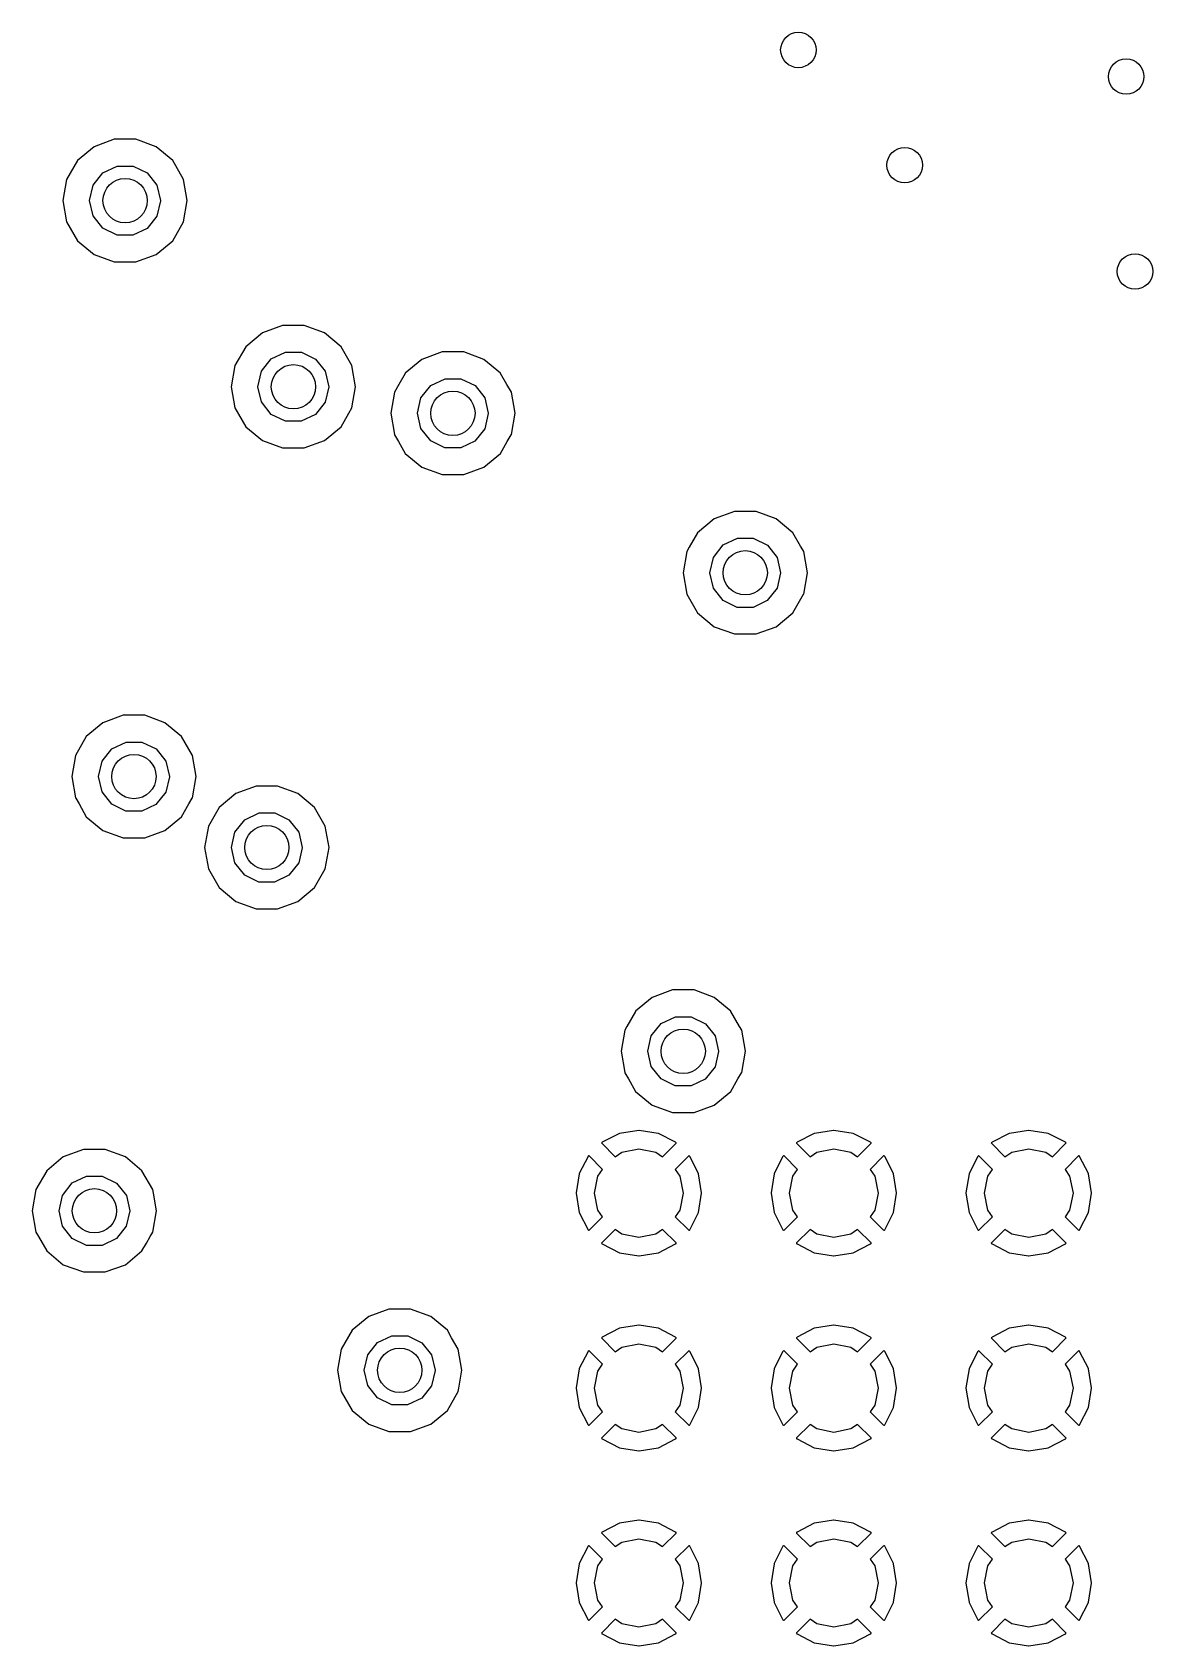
# Model space of a CAD drawing. Extents: x 115.8 to 161.6, y -138.2 to -92.4.
# Drawn here: x 147.88 to 154.2, y -115.25 to -106.15 of the extents above; entities that cross this region are included whole.
import ezdxf

# ---------------------------------------------------------------- set-up
doc = ezdxf.new("R2010")
doc.units = 0
doc.layers.add('BLACK', color=7, linetype='CONTINUOUS')

msp = doc.modelspace()

# ---------------------------------------------------------------- linework, layer by layer
at = {"layer": 'BLACK', "linetype": 'CONTINUOUS'}
for p, q in [((148.339, -106.754), (148.225, -106.796)), ((148.461, -106.754), (148.339, -106.754)), ((148.575, -106.796), (148.461, -106.754)), ((148.131, -106.874), (148.07, -106.98)), ((148.225, -106.796), (148.131, -106.874)), ((148.669, -106.874), (148.575, -106.796)), ((148.73, -106.98), (148.669, -106.874)), ((148.22, -107.013), (148.275, -106.943)), ((148.275, -106.943), (148.356, -106.905)), ((148.356, -106.905), (148.445, -106.905)), ((148.445, -106.905), (148.525, -106.944)), ((148.525, -106.944), (148.58, -107.013)), ((148.07, -106.98), (148.049, -107.1)), ((148.2, -107.1), (148.22, -107.013)), ((148.58, -107.013), (148.6, -107.1)), ((148.751, -107.1), (148.73, -106.98)), ((148.049, -107.1), (148.07, -107.22)), ((148.22, -107.186), (148.2, -107.1)), ((148.6, -107.101), (148.58, -107.187)), ((148.6, -107.1), (148.6, -107.101)), ((148.73, -107.22), (148.751, -107.1)), ((148.07, -107.22), (148.131, -107.326)), ((148.275, -107.256), (148.22, -107.186)), ((148.58, -107.187), (148.524, -107.257)), ((148.669, -107.326), (148.73, -107.22)), ((148.131, -107.326), (148.225, -107.404)), ((148.355, -107.295), (148.275, -107.256)), ((148.444, -107.295), (148.355, -107.295)), ((148.524, -107.257), (148.444, -107.295)), ((148.575, -107.404), (148.669, -107.326)), ((148.225, -107.404), (148.339, -107.445)), ((148.461, -107.445), (148.575, -107.404)), ((148.339, -107.445), (148.461, -107.445)), ((149.175, -107.846), (149.081, -107.924)), ((149.289, -107.804), (149.175, -107.846)), ((149.411, -107.804), (149.289, -107.804)), ((149.525, -107.846), (149.411, -107.804)), ((149.619, -107.924), (149.525, -107.846)), ((149.081, -107.924), (149.02, -108.03)), ((149.225, -107.993), (149.306, -107.955)), ((149.306, -107.955), (149.395, -107.955)), ((149.395, -107.955), (149.475, -107.994)), ((149.68, -108.03), (149.619, -107.924)), ((150.189, -107.954), (150.075, -107.996)), ((150.311, -107.954), (150.189, -107.954)), ((150.425, -107.996), (150.311, -107.954)), ((149.02, -108.03), (148.999, -108.15)), ((149.15, -108.15), (149.17, -108.063)), ((149.17, -108.063), (149.225, -107.993)), ((149.475, -107.994), (149.53, -108.063)), ((149.53, -108.063), (149.55, -108.15)), ((149.701, -108.15), (149.68, -108.03)), ((150.075, -107.996), (149.981, -108.074)), ((150.519, -108.074), (150.425, -107.996)), ((148.999, -108.15), (149.02, -108.27)), ((149.17, -108.236), (149.15, -108.15)), ((149.55, -108.151), (149.53, -108.237)), ((149.55, -108.15), (149.55, -108.151)), ((149.68, -108.27), (149.701, -108.15)), ((149.945, -108.138), (149.92, -108.18)), ((149.981, -108.075), (149.945, -108.138)), ((149.981, -108.074), (149.981, -108.075)), ((150.07, -108.213), (150.125, -108.143)), ((150.125, -108.143), (150.206, -108.105)), ((150.206, -108.105), (150.295, -108.105)), ((150.295, -108.105), (150.375, -108.144)), ((150.375, -108.144), (150.43, -108.213)), ((150.519, -108.075), (150.519, -108.074)), ((150.555, -108.138), (150.519, -108.075)), ((150.58, -108.18), (150.555, -108.138)), ((149.225, -108.306), (149.17, -108.236)), ((149.53, -108.237), (149.474, -108.307)), ((149.92, -108.18), (149.899, -108.3)), ((150.05, -108.3), (150.07, -108.213)), ((150.43, -108.213), (150.45, -108.3)), ((150.601, -108.3), (150.58, -108.18)), ((149.02, -108.27), (149.081, -108.376)), ((149.305, -108.345), (149.225, -108.306)), ((149.474, -108.307), (149.394, -108.345)), ((149.619, -108.376), (149.662, -108.3)), ((149.662, -108.3), (149.68, -108.27)), ((149.899, -108.3), (149.92, -108.42)), ((150.07, -108.386), (150.05, -108.3)), ((150.45, -108.301), (150.43, -108.387)), ((150.45, -108.3), (150.45, -108.301)), ((150.58, -108.42), (150.601, -108.3)), ((149.081, -108.376), (149.175, -108.454)), ((149.394, -108.345), (149.305, -108.345)), ((149.525, -108.454), (149.619, -108.376)), ((149.92, -108.42), (149.921, -108.421)), ((149.921, -108.421), (149.921, -108.421)), ((149.921, -108.421), (149.943, -108.46)), ((150.125, -108.456), (150.07, -108.386)), ((150.43, -108.387), (150.374, -108.457)), ((150.557, -108.46), (150.579, -108.421)), ((150.579, -108.421), (150.58, -108.42)), ((150.579, -108.421), (150.579, -108.421)), ((149.175, -108.454), (149.289, -108.495)), ((149.289, -108.495), (149.411, -108.495)), ((149.411, -108.495), (149.525, -108.454)), ((149.943, -108.46), (149.981, -108.526)), ((150.205, -108.495), (150.125, -108.456)), ((150.294, -108.495), (150.205, -108.495)), ((150.374, -108.457), (150.294, -108.495)), ((150.519, -108.526), (150.557, -108.46)), ((149.981, -108.526), (150.075, -108.604)), ((150.075, -108.604), (150.189, -108.645)), ((150.311, -108.645), (150.425, -108.604)), ((150.425, -108.604), (150.519, -108.526)), ((150.189, -108.645), (150.311, -108.645)), ((151.839, -108.855), (151.725, -108.896)), ((151.961, -108.855), (151.839, -108.855)), ((152.075, -108.896), (151.961, -108.855)), ((151.725, -108.896), (151.631, -108.974)), ((151.631, -108.974), (151.631, -108.975)), ((152.169, -108.974), (152.075, -108.896)), ((152.169, -108.975), (152.169, -108.974)), ((151.584, -109.056), (151.57, -109.08)), ((151.631, -108.975), (151.584, -109.056)), ((151.72, -109.113), (151.775, -109.043)), ((151.775, -109.043), (151.856, -109.005)), ((151.856, -109.005), (151.945, -109.005)), ((151.945, -109.005), (152.025, -109.044)), ((152.025, -109.044), (152.08, -109.113)), ((152.212, -109.05), (152.169, -108.975)), ((152.216, -109.056), (152.212, -109.05)), ((152.23, -109.08), (152.216, -109.056)), ((151.57, -109.08), (151.549, -109.2)), ((151.7, -109.2), (151.72, -109.113)), ((152.08, -109.113), (152.1, -109.2)), ((152.251, -109.2), (152.23, -109.08)), ((151.549, -109.2), (151.57, -109.32)), ((151.72, -109.286), (151.7, -109.2)), ((152.1, -109.201), (152.08, -109.287)), ((152.1, -109.2), (152.1, -109.201)), ((152.23, -109.32), (152.251, -109.2)), ((151.57, -109.32), (151.571, -109.321)), ((151.571, -109.321), (151.571, -109.321)), ((151.571, -109.321), (151.586, -109.347)), ((151.775, -109.356), (151.72, -109.286)), ((152.08, -109.287), (152.024, -109.357)), ((152.214, -109.347), (152.229, -109.321)), ((152.229, -109.321), (152.23, -109.32)), ((152.229, -109.321), (152.229, -109.321)), ((151.586, -109.347), (151.631, -109.426)), ((151.631, -109.426), (151.725, -109.504)), ((151.855, -109.395), (151.775, -109.356)), ((151.944, -109.395), (151.855, -109.395)), ((152.024, -109.357), (151.944, -109.395)), ((152.075, -109.504), (152.169, -109.426)), ((152.169, -109.426), (152.214, -109.347)), ((151.725, -109.504), (151.839, -109.545)), ((151.961, -109.545), (152.075, -109.504)), ((151.839, -109.545), (151.961, -109.545)), ((148.275, -110.046), (148.181, -110.124)), ((148.389, -110.004), (148.275, -110.046)), ((148.511, -110.004), (148.389, -110.004)), ((148.625, -110.046), (148.511, -110.004)), ((148.719, -110.124), (148.625, -110.046)), ((148.181, -110.124), (148.12, -110.23)), ((148.325, -110.193), (148.406, -110.155)), ((148.406, -110.155), (148.495, -110.155)), ((148.495, -110.155), (148.575, -110.194)), ((148.78, -110.23), (148.719, -110.124)), ((148.12, -110.23), (148.099, -110.35)), ((148.27, -110.263), (148.325, -110.193)), ((148.575, -110.194), (148.63, -110.263)), ((148.801, -110.35), (148.78, -110.23)), ((148.25, -110.35), (148.27, -110.263)), ((148.63, -110.263), (148.65, -110.35)), ((148.099, -110.35), (148.12, -110.47)), ((148.27, -110.436), (148.25, -110.35)), ((148.65, -110.351), (148.63, -110.437)), ((148.65, -110.35), (148.65, -110.351)), ((148.78, -110.47), (148.801, -110.35)), ((149.139, -110.404), (149.025, -110.446)), ((149.261, -110.404), (149.139, -110.404)), ((149.375, -110.446), (149.261, -110.404)), ((148.12, -110.47), (148.121, -110.471)), ((148.121, -110.471), (148.121, -110.471)), ((148.121, -110.471), (148.14, -110.504)), ((148.14, -110.504), (148.181, -110.576)), ((148.325, -110.506), (148.27, -110.436)), ((148.405, -110.545), (148.325, -110.506)), ((148.574, -110.507), (148.494, -110.545)), ((148.63, -110.437), (148.574, -110.507)), ((148.719, -110.576), (148.76, -110.504)), ((148.76, -110.504), (148.779, -110.471)), ((148.779, -110.471), (148.78, -110.47)), ((148.779, -110.471), (148.779, -110.471)), ((149.025, -110.446), (148.931, -110.524)), ((149.469, -110.524), (149.375, -110.446)), ((148.181, -110.576), (148.275, -110.654)), ((148.494, -110.545), (148.405, -110.545)), ((148.625, -110.654), (148.719, -110.576)), ((148.931, -110.524), (148.87, -110.63)), ((149.02, -110.663), (149.075, -110.593)), ((149.075, -110.593), (149.156, -110.555)), ((149.156, -110.555), (149.245, -110.555)), ((149.245, -110.555), (149.325, -110.594)), ((149.325, -110.594), (149.38, -110.663)), ((149.53, -110.63), (149.469, -110.524)), ((148.275, -110.654), (148.389, -110.695)), ((148.389, -110.695), (148.511, -110.695)), ((148.511, -110.695), (148.625, -110.654)), ((148.87, -110.63), (148.849, -110.75)), ((149, -110.75), (149.02, -110.663)), ((149.38, -110.663), (149.4, -110.75)), ((149.551, -110.75), (149.53, -110.63)), ((148.849, -110.75), (148.87, -110.87)), ((149.02, -110.836), (149, -110.75)), ((149.4, -110.751), (149.38, -110.837)), ((149.4, -110.75), (149.4, -110.751)), ((149.53, -110.87), (149.551, -110.75)), ((148.87, -110.87), (148.931, -110.976)), ((149.075, -110.906), (149.02, -110.836)), ((149.38, -110.837), (149.324, -110.907)), ((149.469, -110.976), (149.53, -110.87)), ((148.931, -110.976), (149.025, -111.054)), ((149.155, -110.945), (149.075, -110.906)), ((149.244, -110.945), (149.155, -110.945)), ((149.324, -110.907), (149.244, -110.945)), ((149.375, -111.054), (149.469, -110.976)), ((149.025, -111.054), (149.139, -111.096)), ((149.261, -111.096), (149.375, -111.054)), ((149.139, -111.096), (149.261, -111.096)), ((151.375, -111.596), (151.281, -111.674)), ((151.489, -111.554), (151.375, -111.596)), ((151.611, -111.554), (151.489, -111.554)), ((151.725, -111.596), (151.611, -111.554)), ((151.819, -111.674), (151.725, -111.596)), ((151.281, -111.675), (151.232, -111.76)), ((151.281, -111.674), (151.281, -111.675)), ((151.425, -111.743), (151.506, -111.705)), ((151.506, -111.705), (151.595, -111.705)), ((151.595, -111.705), (151.675, -111.744)), ((151.819, -111.675), (151.819, -111.674)), ((151.868, -111.76), (151.819, -111.675)), ((151.22, -111.78), (151.199, -111.9)), ((151.232, -111.76), (151.22, -111.78)), ((151.37, -111.813), (151.425, -111.743)), ((151.675, -111.744), (151.73, -111.813)), ((151.88, -111.78), (151.868, -111.76)), ((151.901, -111.9), (151.88, -111.78)), ((151.35, -111.9), (151.37, -111.813)), ((151.73, -111.813), (151.75, -111.9)), ((151.199, -111.9), (151.22, -112.02)), ((151.37, -111.986), (151.35, -111.9)), ((151.75, -111.901), (151.73, -111.987)), ((151.75, -111.9), (151.75, -111.901)), ((151.88, -112.02), (151.901, -111.9)), ((151.22, -112.02), (151.221, -112.021)), ((151.221, -112.021), (151.221, -112.021)), ((151.221, -112.021), (151.241, -112.055)), ((151.241, -112.055), (151.281, -112.126)), ((151.425, -112.056), (151.37, -111.986)), ((151.505, -112.095), (151.425, -112.056)), ((151.674, -112.057), (151.594, -112.095)), ((151.73, -111.987), (151.674, -112.057)), ((151.819, -112.126), (151.859, -112.055)), ((151.859, -112.055), (151.879, -112.021)), ((151.879, -112.021), (151.88, -112.02)), ((151.879, -112.021), (151.879, -112.021)), ((151.281, -112.126), (151.375, -112.204)), ((151.594, -112.095), (151.505, -112.095)), ((151.725, -112.204), (151.819, -112.126)), ((151.375, -112.204), (151.489, -112.245)), ((151.489, -112.245), (151.611, -112.245)), ((151.611, -112.245), (151.725, -112.204)), ((151.09, -112.416), (151.089, -112.417)), ((151.089, -112.417), (151.09, -112.419)), ((151.091, -112.414), (151.09, -112.416)), ((151.09, -112.419), (151.166, -112.495)), ((151.093, -112.413), (151.091, -112.414)), ((151.19, -112.363), (151.093, -112.413)), ((151.191, -112.363), (151.19, -112.363)), ((151.299, -112.346), (151.191, -112.363)), ((151.301, -112.346), (151.299, -112.346)), ((151.409, -112.363), (151.301, -112.346)), ((151.41, -112.363), (151.409, -112.363)), ((151.507, -112.413), (151.41, -112.363)), ((151.434, -112.495), (151.51, -112.419)), ((151.509, -112.414), (151.507, -112.413)), ((151.51, -112.416), (151.509, -112.414)), ((151.511, -112.417), (151.51, -112.416)), ((151.51, -112.419), (151.511, -112.417)), ((152.19, -112.416), (152.189, -112.417)), ((152.189, -112.417), (152.19, -112.419)), ((152.191, -112.414), (152.19, -112.416)), ((152.19, -112.419), (152.266, -112.495)), ((152.193, -112.413), (152.191, -112.414)), ((152.29, -112.363), (152.193, -112.413)), ((152.291, -112.363), (152.29, -112.363)), ((152.399, -112.346), (152.291, -112.363)), ((152.401, -112.346), (152.399, -112.346)), ((152.509, -112.363), (152.401, -112.346)), ((152.51, -112.363), (152.509, -112.363)), ((152.607, -112.413), (152.51, -112.363)), ((152.534, -112.495), (152.61, -112.419)), ((152.609, -112.414), (152.607, -112.413)), ((152.61, -112.416), (152.609, -112.414)), ((152.611, -112.417), (152.61, -112.416)), ((152.61, -112.419), (152.611, -112.417)), ((153.29, -112.416), (153.289, -112.417)), ((153.289, -112.417), (153.29, -112.419)), ((153.291, -112.414), (153.29, -112.416)), ((153.29, -112.419), (153.366, -112.495)), ((153.293, -112.413), (153.291, -112.414)), ((153.39, -112.363), (153.293, -112.413)), ((153.391, -112.363), (153.39, -112.363)), ((153.499, -112.346), (153.391, -112.363)), ((153.501, -112.346), (153.499, -112.346)), ((153.609, -112.363), (153.501, -112.346)), ((153.61, -112.363), (153.609, -112.363)), ((153.707, -112.413), (153.61, -112.363)), ((153.634, -112.495), (153.71, -112.419)), ((153.709, -112.414), (153.707, -112.413)), ((153.71, -112.416), (153.709, -112.414)), ((153.711, -112.417), (153.71, -112.416)), ((153.71, -112.419), (153.711, -112.417)), ((148.051, -112.496), (147.958, -112.574)), ((148.166, -112.454), (148.051, -112.496)), ((148.287, -112.454), (148.166, -112.454)), ((148.402, -112.496), (148.287, -112.454)), ((148.495, -112.574), (148.402, -112.496)), ((151.013, -112.493), (150.963, -112.59)), ((151.014, -112.491), (151.013, -112.493)), ((151.016, -112.49), (151.014, -112.491)), ((151.017, -112.489), (151.016, -112.49)), ((151.019, -112.49), (151.017, -112.489)), ((151.095, -112.566), (151.019, -112.49)), ((151.166, -112.495), (151.204, -112.469)), ((151.204, -112.469), (151.3, -112.45)), ((151.3, -112.45), (151.396, -112.469)), ((151.396, -112.469), (151.434, -112.495)), ((151.581, -112.49), (151.505, -112.566)), ((151.583, -112.489), (151.581, -112.49)), ((151.584, -112.49), (151.583, -112.489)), ((151.586, -112.491), (151.584, -112.49)), ((151.587, -112.493), (151.586, -112.491)), ((151.637, -112.59), (151.587, -112.493)), ((152.113, -112.493), (152.063, -112.59)), ((152.114, -112.491), (152.113, -112.493)), ((152.116, -112.49), (152.114, -112.491)), ((152.117, -112.489), (152.116, -112.49)), ((152.119, -112.49), (152.117, -112.489)), ((152.195, -112.566), (152.119, -112.49)), ((152.266, -112.495), (152.304, -112.469)), ((152.304, -112.469), (152.4, -112.45)), ((152.4, -112.45), (152.496, -112.469)), ((152.496, -112.469), (152.534, -112.495)), ((152.681, -112.49), (152.605, -112.566)), ((152.683, -112.489), (152.681, -112.49)), ((152.684, -112.49), (152.683, -112.489)), ((152.686, -112.491), (152.684, -112.49)), ((152.687, -112.493), (152.686, -112.491)), ((152.737, -112.59), (152.687, -112.493)), ((153.213, -112.493), (153.163, -112.59)), ((153.214, -112.491), (153.213, -112.493)), ((153.216, -112.49), (153.214, -112.491)), ((153.217, -112.489), (153.216, -112.49)), ((153.219, -112.49), (153.217, -112.489)), ((153.295, -112.566), (153.219, -112.49)), ((153.366, -112.495), (153.404, -112.469)), ((153.404, -112.469), (153.5, -112.45)), ((153.5, -112.45), (153.596, -112.469)), ((153.596, -112.469), (153.634, -112.495)), ((153.781, -112.49), (153.705, -112.566)), ((153.783, -112.489), (153.781, -112.49)), ((153.784, -112.49), (153.783, -112.489)), ((153.786, -112.491), (153.784, -112.49)), ((153.787, -112.493), (153.786, -112.491)), ((153.837, -112.59), (153.787, -112.493)), ((147.958, -112.574), (147.897, -112.68)), ((148.102, -112.643), (148.182, -112.605)), ((148.182, -112.605), (148.271, -112.605)), ((148.271, -112.605), (148.351, -112.644)), ((148.556, -112.68), (148.495, -112.574)), ((150.963, -112.591), (150.946, -112.699)), ((150.963, -112.59), (150.963, -112.591)), ((151.05, -112.7), (151.069, -112.604)), ((151.069, -112.604), (151.095, -112.566)), ((151.505, -112.566), (151.531, -112.604)), ((151.531, -112.604), (151.55, -112.7)), ((151.637, -112.591), (151.637, -112.59)), ((151.654, -112.699), (151.637, -112.591)), ((152.063, -112.591), (152.046, -112.699)), ((152.063, -112.59), (152.063, -112.591)), ((152.15, -112.7), (152.169, -112.604)), ((152.169, -112.604), (152.195, -112.566)), ((152.605, -112.566), (152.631, -112.604)), ((152.631, -112.604), (152.65, -112.7)), ((152.737, -112.591), (152.737, -112.59)), ((152.754, -112.699), (152.737, -112.591)), ((153.163, -112.591), (153.146, -112.699)), ((153.163, -112.59), (153.163, -112.591)), ((153.25, -112.7), (153.269, -112.604)), ((153.269, -112.604), (153.295, -112.566)), ((153.705, -112.566), (153.731, -112.604)), ((153.731, -112.604), (153.75, -112.7)), ((153.837, -112.591), (153.837, -112.59)), ((153.854, -112.699), (153.837, -112.591)), ((147.897, -112.68), (147.876, -112.8)), ((148.047, -112.713), (148.102, -112.643)), ((148.351, -112.644), (148.407, -112.713)), ((148.56, -112.701), (148.556, -112.68)), ((148.577, -112.8), (148.56, -112.701)), ((150.946, -112.699), (150.946, -112.701)), ((150.946, -112.701), (150.963, -112.809)), ((151.069, -112.796), (151.05, -112.7)), ((151.55, -112.7), (151.531, -112.796)), ((151.637, -112.809), (151.654, -112.701)), ((151.654, -112.701), (151.654, -112.699)), ((152.046, -112.699), (152.046, -112.701)), ((152.046, -112.701), (152.063, -112.809)), ((152.169, -112.796), (152.15, -112.7)), ((152.65, -112.7), (152.631, -112.796)), ((152.737, -112.809), (152.754, -112.701)), ((152.754, -112.701), (152.754, -112.699)), ((153.146, -112.699), (153.146, -112.701)), ((153.146, -112.701), (153.163, -112.809)), ((153.269, -112.796), (153.25, -112.7)), ((153.75, -112.7), (153.731, -112.796)), ((153.837, -112.809), (153.854, -112.701)), ((153.854, -112.701), (153.854, -112.699)), ((148.027, -112.8), (148.047, -112.713)), ((148.407, -112.713), (148.427, -112.8)), ((151.095, -112.834), (151.069, -112.796)), ((151.531, -112.796), (151.505, -112.834)), ((152.195, -112.834), (152.169, -112.796)), ((152.631, -112.796), (152.605, -112.834)), ((153.295, -112.834), (153.269, -112.796)), ((153.731, -112.796), (153.705, -112.834)), ((147.876, -112.8), (147.897, -112.92)), ((148.046, -112.886), (148.027, -112.8)), ((148.102, -112.956), (148.046, -112.886)), ((148.406, -112.887), (148.351, -112.957)), ((148.427, -112.801), (148.406, -112.887)), ((148.427, -112.8), (148.427, -112.801)), ((148.556, -112.92), (148.577, -112.8)), ((150.963, -112.809), (150.963, -112.81)), ((150.963, -112.81), (151.013, -112.907)), ((151.019, -112.91), (151.095, -112.834)), ((151.505, -112.834), (151.581, -112.91)), ((151.587, -112.907), (151.637, -112.81)), ((151.637, -112.81), (151.637, -112.809)), ((152.063, -112.809), (152.063, -112.81)), ((152.063, -112.81), (152.113, -112.907)), ((152.119, -112.91), (152.195, -112.834)), ((152.605, -112.834), (152.681, -112.91)), ((152.687, -112.907), (152.737, -112.81)), ((152.737, -112.81), (152.737, -112.809)), ((153.163, -112.809), (153.163, -112.81)), ((153.163, -112.81), (153.213, -112.907)), ((153.219, -112.91), (153.295, -112.834)), ((153.705, -112.834), (153.781, -112.91)), ((153.787, -112.907), (153.837, -112.81)), ((153.837, -112.81), (153.837, -112.809)), ((147.897, -112.92), (147.897, -112.921)), ((147.897, -112.921), (147.897, -112.921)), ((147.897, -112.921), (147.911, -112.944)), ((147.911, -112.944), (147.958, -113.026)), ((148.182, -112.995), (148.102, -112.956)), ((148.351, -112.957), (148.271, -112.995)), ((148.52, -112.983), (148.542, -112.944)), ((148.542, -112.944), (148.556, -112.921)), ((148.556, -112.921), (148.556, -112.92)), ((148.556, -112.921), (148.556, -112.921)), ((151.013, -112.907), (151.014, -112.909)), ((151.014, -112.909), (151.016, -112.91)), ((151.016, -112.91), (151.017, -112.911)), ((151.017, -112.911), (151.019, -112.91)), ((151.166, -112.905), (151.09, -112.981)), ((151.204, -112.931), (151.166, -112.905)), ((151.3, -112.95), (151.204, -112.931)), ((151.396, -112.931), (151.3, -112.95)), ((151.434, -112.905), (151.396, -112.931)), ((151.51, -112.981), (151.434, -112.905)), ((151.581, -112.91), (151.583, -112.911)), ((151.583, -112.911), (151.584, -112.91)), ((151.584, -112.91), (151.586, -112.909)), ((151.586, -112.909), (151.587, -112.907)), ((152.113, -112.907), (152.114, -112.909)), ((152.114, -112.909), (152.116, -112.91)), ((152.116, -112.91), (152.117, -112.911)), ((152.117, -112.911), (152.119, -112.91)), ((152.266, -112.905), (152.19, -112.981)), ((152.304, -112.931), (152.266, -112.905)), ((152.4, -112.95), (152.304, -112.931)), ((152.496, -112.931), (152.4, -112.95)), ((152.534, -112.905), (152.496, -112.931)), ((152.61, -112.981), (152.534, -112.905)), ((152.681, -112.91), (152.683, -112.911)), ((152.683, -112.911), (152.684, -112.91)), ((152.684, -112.91), (152.686, -112.909)), ((152.686, -112.909), (152.687, -112.907)), ((153.213, -112.907), (153.214, -112.909)), ((153.214, -112.909), (153.216, -112.91)), ((153.216, -112.91), (153.217, -112.911)), ((153.217, -112.911), (153.219, -112.91)), ((153.366, -112.905), (153.29, -112.981)), ((153.404, -112.931), (153.366, -112.905)), ((153.5, -112.95), (153.404, -112.931)), ((153.596, -112.931), (153.5, -112.95)), ((153.634, -112.905), (153.596, -112.931)), ((153.71, -112.981), (153.634, -112.905)), ((153.781, -112.91), (153.783, -112.911)), ((153.783, -112.911), (153.784, -112.91)), ((153.784, -112.91), (153.786, -112.909)), ((153.786, -112.909), (153.787, -112.907)), ((147.958, -113.026), (148.051, -113.104)), ((148.271, -112.995), (148.182, -112.995)), ((148.402, -113.104), (148.495, -113.026)), ((148.495, -113.026), (148.52, -112.983)), ((151.09, -112.981), (151.089, -112.983)), ((151.089, -112.983), (151.09, -112.984)), ((151.09, -112.984), (151.091, -112.986)), ((151.091, -112.986), (151.093, -112.987)), ((151.093, -112.987), (151.19, -113.037)), ((151.19, -113.037), (151.191, -113.037)), ((151.191, -113.037), (151.299, -113.054)), ((151.299, -113.054), (151.301, -113.054)), ((151.301, -113.054), (151.409, -113.037)), ((151.409, -113.037), (151.41, -113.037)), ((151.41, -113.037), (151.507, -112.987)), ((151.507, -112.987), (151.509, -112.986)), ((151.509, -112.986), (151.51, -112.984)), ((151.511, -112.983), (151.51, -112.981)), ((151.51, -112.984), (151.511, -112.983)), ((152.19, -112.981), (152.189, -112.983)), ((152.189, -112.983), (152.19, -112.984)), ((152.19, -112.984), (152.191, -112.986)), ((152.191, -112.986), (152.193, -112.987)), ((152.193, -112.987), (152.29, -113.037)), ((152.29, -113.037), (152.291, -113.037)), ((152.291, -113.037), (152.399, -113.054)), ((152.399, -113.054), (152.401, -113.054)), ((152.401, -113.054), (152.509, -113.037)), ((152.509, -113.037), (152.51, -113.037)), ((152.51, -113.037), (152.607, -112.987)), ((152.607, -112.987), (152.609, -112.986)), ((152.609, -112.986), (152.61, -112.984)), ((152.611, -112.983), (152.61, -112.981)), ((152.61, -112.984), (152.611, -112.983)), ((153.29, -112.981), (153.289, -112.983)), ((153.289, -112.983), (153.29, -112.984)), ((153.29, -112.984), (153.291, -112.986)), ((153.291, -112.986), (153.293, -112.987)), ((153.293, -112.987), (153.39, -113.037)), ((153.39, -113.037), (153.391, -113.037)), ((153.391, -113.037), (153.499, -113.054)), ((153.499, -113.054), (153.501, -113.054)), ((153.501, -113.054), (153.609, -113.037)), ((153.609, -113.037), (153.61, -113.037)), ((153.61, -113.037), (153.707, -112.987)), ((153.707, -112.987), (153.709, -112.986)), ((153.709, -112.986), (153.71, -112.984)), ((153.711, -112.983), (153.71, -112.981)), ((153.71, -112.984), (153.711, -112.983)), ((148.051, -113.104), (148.166, -113.145)), ((148.166, -113.145), (148.287, -113.145)), ((148.287, -113.145), (148.402, -113.104)), ((149.775, -113.396), (149.681, -113.474)), ((149.889, -113.355), (149.775, -113.396)), ((150.011, -113.355), (149.889, -113.355)), ((150.125, -113.396), (150.011, -113.355)), ((150.219, -113.474), (150.125, -113.396)), ((149.681, -113.474), (149.62, -113.58)), ((149.825, -113.543), (149.906, -113.505)), ((149.906, -113.505), (149.995, -113.505)), ((149.995, -113.505), (150.075, -113.544)), ((150.243, -113.517), (150.219, -113.474)), ((150.28, -113.58), (150.243, -113.517)), ((151.09, -113.516), (151.089, -113.517)), ((151.089, -113.517), (151.09, -113.519)), ((151.091, -113.514), (151.09, -113.516)), ((151.09, -113.519), (151.166, -113.595)), ((151.093, -113.513), (151.091, -113.514)), ((151.19, -113.463), (151.093, -113.513)), ((151.191, -113.463), (151.19, -113.463)), ((151.299, -113.446), (151.191, -113.463)), ((151.301, -113.446), (151.299, -113.446)), ((151.409, -113.463), (151.301, -113.446)), ((151.41, -113.463), (151.409, -113.463)), ((151.507, -113.513), (151.41, -113.463)), ((151.434, -113.595), (151.51, -113.519)), ((151.509, -113.514), (151.507, -113.513)), ((151.51, -113.516), (151.509, -113.514)), ((151.511, -113.517), (151.51, -113.516)), ((151.51, -113.519), (151.511, -113.517)), ((152.19, -113.516), (152.189, -113.517)), ((152.189, -113.517), (152.19, -113.519)), ((152.191, -113.514), (152.19, -113.516)), ((152.19, -113.519), (152.266, -113.595)), ((152.193, -113.513), (152.191, -113.514)), ((152.29, -113.463), (152.193, -113.513)), ((152.291, -113.463), (152.29, -113.463)), ((152.399, -113.446), (152.291, -113.463)), ((152.401, -113.446), (152.399, -113.446)), ((152.509, -113.463), (152.401, -113.446)), ((152.51, -113.463), (152.509, -113.463)), ((152.607, -113.513), (152.51, -113.463)), ((152.534, -113.595), (152.61, -113.519)), ((152.609, -113.514), (152.607, -113.513)), ((152.61, -113.516), (152.609, -113.514)), ((152.611, -113.517), (152.61, -113.516)), ((152.61, -113.519), (152.611, -113.517)), ((153.29, -113.516), (153.289, -113.517)), ((153.289, -113.517), (153.29, -113.519)), ((153.291, -113.514), (153.29, -113.516)), ((153.29, -113.519), (153.366, -113.595)), ((153.293, -113.513), (153.291, -113.514)), ((153.39, -113.463), (153.293, -113.513)), ((153.391, -113.463), (153.39, -113.463)), ((153.499, -113.446), (153.391, -113.463)), ((153.501, -113.446), (153.499, -113.446)), ((153.609, -113.463), (153.501, -113.446)), ((153.61, -113.463), (153.609, -113.463)), ((153.707, -113.513), (153.61, -113.463)), ((153.634, -113.595), (153.71, -113.519)), ((153.709, -113.514), (153.707, -113.513)), ((153.71, -113.516), (153.709, -113.514)), ((153.711, -113.517), (153.71, -113.516)), ((153.71, -113.519), (153.711, -113.517)), ((149.62, -113.58), (149.599, -113.7)), ((149.75, -113.7), (149.77, -113.613)), ((149.77, -113.613), (149.825, -113.543)), ((150.075, -113.544), (150.13, -113.613)), ((150.13, -113.613), (150.15, -113.7)), ((150.301, -113.7), (150.28, -113.58)), ((151.013, -113.593), (150.963, -113.69)), ((151.014, -113.591), (151.013, -113.593)), ((151.016, -113.59), (151.014, -113.591)), ((151.017, -113.589), (151.016, -113.59)), ((151.019, -113.59), (151.017, -113.589)), ((151.095, -113.666), (151.019, -113.59)), ((151.166, -113.595), (151.204, -113.569)), ((151.204, -113.569), (151.3, -113.55)), ((151.3, -113.55), (151.396, -113.569)), ((151.396, -113.569), (151.434, -113.595)), ((151.581, -113.59), (151.505, -113.666)), ((151.583, -113.589), (151.581, -113.59)), ((151.584, -113.59), (151.583, -113.589)), ((151.586, -113.591), (151.584, -113.59)), ((151.587, -113.593), (151.586, -113.591)), ((151.637, -113.69), (151.587, -113.593)), ((152.113, -113.593), (152.063, -113.69)), ((152.114, -113.591), (152.113, -113.593)), ((152.116, -113.59), (152.114, -113.591)), ((152.117, -113.589), (152.116, -113.59)), ((152.119, -113.59), (152.117, -113.589)), ((152.195, -113.666), (152.119, -113.59)), ((152.266, -113.595), (152.304, -113.569)), ((152.304, -113.569), (152.4, -113.55)), ((152.4, -113.55), (152.496, -113.569)), ((152.496, -113.569), (152.534, -113.595)), ((152.681, -113.59), (152.605, -113.666)), ((152.683, -113.589), (152.681, -113.59)), ((152.684, -113.59), (152.683, -113.589)), ((152.686, -113.591), (152.684, -113.59)), ((152.687, -113.593), (152.686, -113.591)), ((152.737, -113.69), (152.687, -113.593)), ((153.213, -113.593), (153.163, -113.69)), ((153.214, -113.591), (153.213, -113.593)), ((153.216, -113.59), (153.214, -113.591)), ((153.217, -113.589), (153.216, -113.59)), ((153.219, -113.59), (153.217, -113.589)), ((153.295, -113.666), (153.219, -113.59)), ((153.366, -113.595), (153.404, -113.569)), ((153.404, -113.569), (153.5, -113.55)), ((153.5, -113.55), (153.596, -113.569)), ((153.596, -113.569), (153.634, -113.595)), ((153.781, -113.59), (153.705, -113.666)), ((153.783, -113.589), (153.781, -113.59)), ((153.784, -113.59), (153.783, -113.589)), ((153.786, -113.591), (153.784, -113.59)), ((153.787, -113.593), (153.786, -113.591)), ((153.837, -113.69), (153.787, -113.593)), ((149.599, -113.7), (149.62, -113.82)), ((149.77, -113.786), (149.75, -113.7)), ((150.15, -113.701), (150.13, -113.787)), ((150.15, -113.7), (150.15, -113.701)), ((150.283, -113.801), (150.301, -113.7)), ((150.963, -113.691), (150.946, -113.799)), ((150.963, -113.69), (150.963, -113.691)), ((151.05, -113.8), (151.069, -113.704)), ((151.069, -113.704), (151.095, -113.666)), ((151.505, -113.666), (151.531, -113.704)), ((151.531, -113.704), (151.55, -113.8)), ((151.637, -113.691), (151.637, -113.69)), ((151.654, -113.799), (151.637, -113.691)), ((152.063, -113.691), (152.046, -113.799)), ((152.063, -113.69), (152.063, -113.691)), ((152.15, -113.8), (152.169, -113.704)), ((152.169, -113.704), (152.195, -113.666)), ((152.605, -113.666), (152.631, -113.704)), ((152.631, -113.704), (152.65, -113.8)), ((152.737, -113.691), (152.737, -113.69)), ((152.754, -113.799), (152.737, -113.691)), ((153.163, -113.691), (153.146, -113.799)), ((153.163, -113.69), (153.163, -113.691)), ((153.25, -113.8), (153.269, -113.704)), ((153.269, -113.704), (153.295, -113.666)), ((153.705, -113.666), (153.731, -113.704)), ((153.731, -113.704), (153.75, -113.8)), ((153.837, -113.691), (153.837, -113.69)), ((153.854, -113.799), (153.837, -113.691)), ((149.825, -113.856), (149.77, -113.786)), ((150.13, -113.787), (150.074, -113.857)), ((150.946, -113.799), (150.946, -113.801)), ((151.069, -113.896), (151.05, -113.8)), ((151.55, -113.8), (151.531, -113.896)), ((151.654, -113.801), (151.654, -113.799)), ((152.046, -113.799), (152.046, -113.801)), ((152.169, -113.896), (152.15, -113.8)), ((152.65, -113.8), (152.631, -113.896)), ((152.754, -113.801), (152.754, -113.799)), ((153.146, -113.799), (153.146, -113.801)), ((153.269, -113.896), (153.25, -113.8)), ((153.75, -113.8), (153.731, -113.896)), ((153.854, -113.801), (153.854, -113.799)), ((149.62, -113.82), (149.681, -113.926)), ((149.905, -113.895), (149.825, -113.856)), ((150.074, -113.857), (149.994, -113.895)), ((150.219, -113.926), (150.28, -113.82)), ((150.28, -113.82), (150.283, -113.801)), ((150.946, -113.801), (150.963, -113.909)), ((151.637, -113.909), (151.654, -113.801)), ((152.046, -113.801), (152.063, -113.909)), ((152.737, -113.909), (152.754, -113.801)), ((153.146, -113.801), (153.163, -113.909)), ((153.837, -113.909), (153.854, -113.801)), ((149.681, -113.926), (149.775, -114.004)), ((149.994, -113.895), (149.905, -113.895)), ((150.125, -114.004), (150.219, -113.926)), ((150.963, -113.909), (150.963, -113.91)), ((150.963, -113.91), (151.013, -114.007)), ((151.019, -114.01), (151.095, -113.934)), ((151.095, -113.934), (151.069, -113.896)), ((151.531, -113.896), (151.505, -113.934)), ((151.505, -113.934), (151.581, -114.01)), ((151.587, -114.007), (151.637, -113.91)), ((151.637, -113.91), (151.637, -113.909)), ((152.063, -113.909), (152.063, -113.91)), ((152.063, -113.91), (152.113, -114.007)), ((152.119, -114.01), (152.195, -113.934)), ((152.195, -113.934), (152.169, -113.896)), ((152.631, -113.896), (152.605, -113.934)), ((152.605, -113.934), (152.681, -114.01)), ((152.687, -114.007), (152.737, -113.91)), ((152.737, -113.91), (152.737, -113.909)), ((153.163, -113.909), (153.163, -113.91)), ((153.163, -113.91), (153.213, -114.007)), ((153.219, -114.01), (153.295, -113.934)), ((153.295, -113.934), (153.269, -113.896)), ((153.731, -113.896), (153.705, -113.934)), ((153.705, -113.934), (153.781, -114.01)), ((153.787, -114.007), (153.837, -113.91)), ((153.837, -113.91), (153.837, -113.909)), ((149.775, -114.004), (149.889, -114.045)), ((149.889, -114.045), (150.011, -114.045)), ((150.011, -114.045), (150.125, -114.004)), ((151.013, -114.007), (151.014, -114.009)), ((151.014, -114.009), (151.016, -114.01)), ((151.016, -114.01), (151.017, -114.011)), ((151.017, -114.011), (151.019, -114.01)), ((151.166, -114.005), (151.09, -114.081)), ((151.204, -114.031), (151.166, -114.005)), ((151.3, -114.05), (151.204, -114.031)), ((151.396, -114.031), (151.3, -114.05)), ((151.434, -114.005), (151.396, -114.031)), ((151.51, -114.081), (151.434, -114.005)), ((151.581, -114.01), (151.583, -114.011)), ((151.583, -114.011), (151.584, -114.01)), ((151.584, -114.01), (151.586, -114.009)), ((151.586, -114.009), (151.587, -114.007)), ((152.113, -114.007), (152.114, -114.009)), ((152.114, -114.009), (152.116, -114.01)), ((152.116, -114.01), (152.117, -114.011)), ((152.117, -114.011), (152.119, -114.01)), ((152.266, -114.005), (152.19, -114.081)), ((152.304, -114.031), (152.266, -114.005)), ((152.4, -114.05), (152.304, -114.031)), ((152.496, -114.031), (152.4, -114.05)), ((152.534, -114.005), (152.496, -114.031)), ((152.61, -114.081), (152.534, -114.005)), ((152.681, -114.01), (152.683, -114.011)), ((152.683, -114.011), (152.684, -114.01)), ((152.684, -114.01), (152.686, -114.009)), ((152.686, -114.009), (152.687, -114.007)), ((153.213, -114.007), (153.214, -114.009)), ((153.214, -114.009), (153.216, -114.01)), ((153.216, -114.01), (153.217, -114.011)), ((153.217, -114.011), (153.219, -114.01)), ((153.366, -114.005), (153.29, -114.081)), ((153.404, -114.031), (153.366, -114.005)), ((153.5, -114.05), (153.404, -114.031)), ((153.596, -114.031), (153.5, -114.05)), ((153.634, -114.005), (153.596, -114.031)), ((153.71, -114.081), (153.634, -114.005)), ((153.781, -114.01), (153.783, -114.011)), ((153.783, -114.011), (153.784, -114.01)), ((153.784, -114.01), (153.786, -114.009)), ((153.786, -114.009), (153.787, -114.007)), ((151.09, -114.081), (151.089, -114.083)), ((151.089, -114.083), (151.09, -114.084)), ((151.09, -114.084), (151.091, -114.086)), ((151.091, -114.086), (151.093, -114.087)), ((151.093, -114.087), (151.19, -114.137)), ((151.19, -114.137), (151.191, -114.137)), ((151.191, -114.137), (151.299, -114.154)), ((151.299, -114.154), (151.301, -114.154)), ((151.301, -114.154), (151.409, -114.137)), ((151.409, -114.137), (151.41, -114.137)), ((151.41, -114.137), (151.507, -114.087)), ((151.507, -114.087), (151.509, -114.086)), ((151.509, -114.086), (151.51, -114.084)), ((151.511, -114.083), (151.51, -114.081)), ((151.51, -114.084), (151.511, -114.083)), ((152.19, -114.081), (152.189, -114.083)), ((152.189, -114.083), (152.19, -114.084)), ((152.19, -114.084), (152.191, -114.086)), ((152.191, -114.086), (152.193, -114.087)), ((152.193, -114.087), (152.29, -114.137)), ((152.29, -114.137), (152.291, -114.137)), ((152.291, -114.137), (152.399, -114.154)), ((152.399, -114.154), (152.401, -114.154)), ((152.401, -114.154), (152.509, -114.137)), ((152.509, -114.137), (152.51, -114.137)), ((152.51, -114.137), (152.607, -114.087)), ((152.607, -114.087), (152.609, -114.086)), ((152.609, -114.086), (152.61, -114.084)), ((152.611, -114.083), (152.61, -114.081)), ((152.61, -114.084), (152.611, -114.083)), ((153.29, -114.081), (153.289, -114.083)), ((153.289, -114.083), (153.29, -114.084)), ((153.29, -114.084), (153.291, -114.086)), ((153.291, -114.086), (153.293, -114.087)), ((153.293, -114.087), (153.39, -114.137)), ((153.39, -114.137), (153.391, -114.137)), ((153.391, -114.137), (153.499, -114.154)), ((153.499, -114.154), (153.501, -114.154)), ((153.501, -114.154), (153.609, -114.137)), ((153.609, -114.137), (153.61, -114.137)), ((153.61, -114.137), (153.707, -114.087)), ((153.707, -114.087), (153.709, -114.086)), ((153.709, -114.086), (153.71, -114.084)), ((153.711, -114.083), (153.71, -114.081)), ((153.71, -114.084), (153.711, -114.083)), ((151.09, -114.616), (151.089, -114.617)), ((151.089, -114.617), (151.09, -114.619)), ((151.091, -114.614), (151.09, -114.616)), ((151.09, -114.619), (151.166, -114.695)), ((151.093, -114.613), (151.091, -114.614)), ((151.19, -114.563), (151.093, -114.613)), ((151.191, -114.563), (151.19, -114.563)), ((151.299, -114.546), (151.191, -114.563)), ((151.301, -114.546), (151.299, -114.546)), ((151.409, -114.563), (151.301, -114.546)), ((151.41, -114.563), (151.409, -114.563)), ((151.507, -114.613), (151.41, -114.563)), ((151.434, -114.695), (151.51, -114.619)), ((151.509, -114.614), (151.507, -114.613)), ((151.51, -114.616), (151.509, -114.614)), ((151.511, -114.617), (151.51, -114.616)), ((151.51, -114.619), (151.511, -114.617)), ((152.19, -114.616), (152.189, -114.617)), ((152.189, -114.617), (152.19, -114.619)), ((152.191, -114.614), (152.19, -114.616)), ((152.19, -114.619), (152.266, -114.695)), ((152.193, -114.613), (152.191, -114.614)), ((152.29, -114.563), (152.193, -114.613)), ((152.291, -114.563), (152.29, -114.563)), ((152.399, -114.546), (152.291, -114.563)), ((152.401, -114.546), (152.399, -114.546)), ((152.509, -114.563), (152.401, -114.546)), ((152.51, -114.563), (152.509, -114.563)), ((152.607, -114.613), (152.51, -114.563)), ((152.534, -114.695), (152.61, -114.619)), ((152.609, -114.614), (152.607, -114.613)), ((152.61, -114.616), (152.609, -114.614)), ((152.611, -114.617), (152.61, -114.616)), ((152.61, -114.619), (152.611, -114.617)), ((153.29, -114.616), (153.289, -114.617)), ((153.289, -114.617), (153.29, -114.619)), ((153.291, -114.614), (153.29, -114.616)), ((153.29, -114.619), (153.366, -114.695)), ((153.293, -114.613), (153.291, -114.614)), ((153.39, -114.563), (153.293, -114.613)), ((153.391, -114.563), (153.39, -114.563)), ((153.499, -114.546), (153.391, -114.563)), ((153.501, -114.546), (153.499, -114.546)), ((153.609, -114.563), (153.501, -114.546)), ((153.61, -114.563), (153.609, -114.563)), ((153.707, -114.613), (153.61, -114.563)), ((153.634, -114.695), (153.71, -114.619)), ((153.709, -114.614), (153.707, -114.613)), ((153.71, -114.616), (153.709, -114.614)), ((153.711, -114.617), (153.71, -114.616)), ((153.71, -114.619), (153.711, -114.617)), ((151.013, -114.693), (150.963, -114.79)), ((151.014, -114.691), (151.013, -114.693)), ((151.016, -114.69), (151.014, -114.691)), ((151.017, -114.689), (151.016, -114.69)), ((151.019, -114.69), (151.017, -114.689)), ((151.095, -114.766), (151.019, -114.69)), ((151.166, -114.695), (151.204, -114.669)), ((151.204, -114.669), (151.3, -114.65)), ((151.3, -114.65), (151.396, -114.669)), ((151.396, -114.669), (151.434, -114.695)), ((151.581, -114.69), (151.505, -114.766)), ((151.583, -114.689), (151.581, -114.69)), ((151.584, -114.69), (151.583, -114.689)), ((151.586, -114.691), (151.584, -114.69)), ((151.587, -114.693), (151.586, -114.691)), ((151.637, -114.79), (151.587, -114.693)), ((152.113, -114.693), (152.063, -114.79)), ((152.114, -114.691), (152.113, -114.693)), ((152.116, -114.69), (152.114, -114.691)), ((152.117, -114.689), (152.116, -114.69)), ((152.119, -114.69), (152.117, -114.689)), ((152.195, -114.766), (152.119, -114.69)), ((152.266, -114.695), (152.304, -114.669)), ((152.304, -114.669), (152.4, -114.65)), ((152.4, -114.65), (152.496, -114.669)), ((152.496, -114.669), (152.534, -114.695)), ((152.681, -114.69), (152.605, -114.766)), ((152.683, -114.689), (152.681, -114.69)), ((152.684, -114.69), (152.683, -114.689)), ((152.686, -114.691), (152.684, -114.69)), ((152.687, -114.693), (152.686, -114.691)), ((152.737, -114.79), (152.687, -114.693)), ((153.213, -114.693), (153.163, -114.79)), ((153.214, -114.691), (153.213, -114.693)), ((153.216, -114.69), (153.214, -114.691)), ((153.217, -114.689), (153.216, -114.69)), ((153.219, -114.69), (153.217, -114.689)), ((153.295, -114.766), (153.219, -114.69)), ((153.366, -114.695), (153.404, -114.669)), ((153.404, -114.669), (153.5, -114.65)), ((153.5, -114.65), (153.596, -114.669)), ((153.596, -114.669), (153.634, -114.695)), ((153.781, -114.69), (153.705, -114.766)), ((153.783, -114.689), (153.781, -114.69)), ((153.784, -114.69), (153.783, -114.689)), ((153.786, -114.691), (153.784, -114.69)), ((153.787, -114.693), (153.786, -114.691)), ((153.837, -114.79), (153.787, -114.693)), ((150.963, -114.791), (150.946, -114.899)), ((150.963, -114.79), (150.963, -114.791)), ((151.069, -114.804), (151.095, -114.766)), ((151.505, -114.766), (151.531, -114.804)), ((151.637, -114.791), (151.637, -114.79)), ((151.654, -114.899), (151.637, -114.791)), ((152.063, -114.791), (152.046, -114.899)), ((152.063, -114.79), (152.063, -114.791)), ((152.169, -114.804), (152.195, -114.766)), ((152.605, -114.766), (152.631, -114.804)), ((152.737, -114.791), (152.737, -114.79)), ((152.754, -114.899), (152.737, -114.791)), ((153.163, -114.791), (153.146, -114.899)), ((153.163, -114.79), (153.163, -114.791)), ((153.269, -114.804), (153.295, -114.766)), ((153.705, -114.766), (153.731, -114.804)), ((153.837, -114.791), (153.837, -114.79)), ((153.854, -114.899), (153.837, -114.791)), ((151.05, -114.9), (151.069, -114.804)), ((151.531, -114.804), (151.55, -114.9)), ((152.15, -114.9), (152.169, -114.804)), ((152.631, -114.804), (152.65, -114.9)), ((153.25, -114.9), (153.269, -114.804)), ((153.731, -114.804), (153.75, -114.9)), ((150.946, -114.899), (150.946, -114.901)), ((150.946, -114.901), (150.963, -115.009)), ((151.069, -114.996), (151.05, -114.9)), ((151.55, -114.9), (151.531, -114.996)), ((151.637, -115.009), (151.654, -114.901)), ((151.654, -114.901), (151.654, -114.899)), ((152.046, -114.899), (152.046, -114.901)), ((152.046, -114.901), (152.063, -115.009)), ((152.169, -114.996), (152.15, -114.9)), ((152.65, -114.9), (152.631, -114.996)), ((152.737, -115.009), (152.754, -114.901)), ((152.754, -114.901), (152.754, -114.899)), ((153.146, -114.899), (153.146, -114.901)), ((153.146, -114.901), (153.163, -115.009)), ((153.269, -114.996), (153.25, -114.9)), ((153.75, -114.9), (153.731, -114.996)), ((153.837, -115.009), (153.854, -114.901)), ((153.854, -114.901), (153.854, -114.899)), ((150.963, -115.009), (150.963, -115.01)), ((150.963, -115.01), (151.013, -115.107)), ((151.019, -115.11), (151.095, -115.034)), ((151.095, -115.034), (151.069, -114.996)), ((151.531, -114.996), (151.505, -115.034)), ((151.505, -115.034), (151.581, -115.11)), ((151.587, -115.107), (151.637, -115.01)), ((151.637, -115.01), (151.637, -115.009)), ((152.063, -115.009), (152.063, -115.01)), ((152.063, -115.01), (152.113, -115.107)), ((152.119, -115.11), (152.195, -115.034)), ((152.195, -115.034), (152.169, -114.996)), ((152.631, -114.996), (152.605, -115.034)), ((152.605, -115.034), (152.681, -115.11)), ((152.687, -115.107), (152.737, -115.01)), ((152.737, -115.01), (152.737, -115.009)), ((153.163, -115.009), (153.163, -115.01)), ((153.163, -115.01), (153.213, -115.107)), ((153.219, -115.11), (153.295, -115.034)), ((153.295, -115.034), (153.269, -114.996)), ((153.731, -114.996), (153.705, -115.034)), ((153.705, -115.034), (153.781, -115.11)), ((153.787, -115.107), (153.837, -115.01)), ((153.837, -115.01), (153.837, -115.009)), ((151.013, -115.107), (151.014, -115.109)), ((151.014, -115.109), (151.016, -115.11)), ((151.016, -115.11), (151.017, -115.111)), ((151.017, -115.111), (151.019, -115.11)), ((151.166, -115.105), (151.09, -115.181)), ((151.204, -115.131), (151.166, -115.105)), ((151.3, -115.15), (151.204, -115.131)), ((151.396, -115.131), (151.3, -115.15)), ((151.434, -115.105), (151.396, -115.131)), ((151.51, -115.181), (151.434, -115.105)), ((151.581, -115.11), (151.583, -115.111)), ((151.583, -115.111), (151.584, -115.11)), ((151.584, -115.11), (151.586, -115.109)), ((151.586, -115.109), (151.587, -115.107)), ((152.113, -115.107), (152.114, -115.109)), ((152.114, -115.109), (152.116, -115.11)), ((152.116, -115.11), (152.117, -115.111)), ((152.117, -115.111), (152.119, -115.11)), ((152.266, -115.105), (152.19, -115.181)), ((152.304, -115.131), (152.266, -115.105)), ((152.4, -115.15), (152.304, -115.131)), ((152.496, -115.131), (152.4, -115.15)), ((152.534, -115.105), (152.496, -115.131)), ((152.61, -115.181), (152.534, -115.105)), ((152.681, -115.11), (152.683, -115.111)), ((152.683, -115.111), (152.684, -115.11)), ((152.684, -115.11), (152.686, -115.109)), ((152.686, -115.109), (152.687, -115.107)), ((153.213, -115.107), (153.214, -115.109)), ((153.214, -115.109), (153.216, -115.11)), ((153.216, -115.11), (153.217, -115.111)), ((153.217, -115.111), (153.219, -115.11)), ((153.366, -115.105), (153.29, -115.181)), ((153.404, -115.131), (153.366, -115.105)), ((153.5, -115.15), (153.404, -115.131)), ((153.596, -115.131), (153.5, -115.15)), ((153.634, -115.105), (153.596, -115.131)), ((153.71, -115.181), (153.634, -115.105)), ((153.781, -115.11), (153.783, -115.111)), ((153.783, -115.111), (153.784, -115.11)), ((153.784, -115.11), (153.786, -115.109)), ((153.786, -115.109), (153.787, -115.107)), ((151.09, -115.181), (151.089, -115.183)), ((151.089, -115.183), (151.09, -115.184)), ((151.09, -115.184), (151.091, -115.186)), ((151.091, -115.186), (151.093, -115.187)), ((151.093, -115.187), (151.19, -115.237)), ((151.19, -115.237), (151.191, -115.237)), ((151.191, -115.237), (151.299, -115.254)), ((151.299, -115.254), (151.301, -115.254)), ((151.301, -115.254), (151.409, -115.237)), ((151.409, -115.237), (151.41, -115.237)), ((151.41, -115.237), (151.507, -115.187)), ((151.507, -115.187), (151.509, -115.186)), ((151.509, -115.186), (151.51, -115.184)), ((151.511, -115.183), (151.51, -115.181)), ((151.51, -115.184), (151.511, -115.183)), ((152.19, -115.181), (152.189, -115.183)), ((152.189, -115.183), (152.19, -115.184)), ((152.19, -115.184), (152.191, -115.186)), ((152.191, -115.186), (152.193, -115.187)), ((152.193, -115.187), (152.29, -115.237)), ((152.29, -115.237), (152.291, -115.237)), ((152.291, -115.237), (152.399, -115.254)), ((152.399, -115.254), (152.401, -115.254)), ((152.401, -115.254), (152.509, -115.237)), ((152.509, -115.237), (152.51, -115.237)), ((152.51, -115.237), (152.607, -115.187)), ((152.607, -115.187), (152.609, -115.186)), ((152.609, -115.186), (152.61, -115.184)), ((152.611, -115.183), (152.61, -115.181)), ((152.61, -115.184), (152.611, -115.183)), ((153.29, -115.181), (153.289, -115.183)), ((153.289, -115.183), (153.29, -115.184)), ((153.29, -115.184), (153.291, -115.186)), ((153.291, -115.186), (153.293, -115.187)), ((153.293, -115.187), (153.39, -115.237)), ((153.39, -115.237), (153.391, -115.237)), ((153.391, -115.237), (153.499, -115.254)), ((153.499, -115.254), (153.501, -115.254)), ((153.501, -115.254), (153.609, -115.237)), ((153.609, -115.237), (153.61, -115.237)), ((153.61, -115.237), (153.707, -115.187)), ((153.707, -115.187), (153.709, -115.186)), ((153.709, -115.186), (153.71, -115.184)), ((153.711, -115.183), (153.71, -115.181)), ((153.71, -115.184), (153.711, -115.183))]:
    msp.add_line(p, q, dxfattribs=at)
at = {"layer": 'BLACK'}
for centre, radius in [((152.2, -106.25), 0.1), ((154.05, -106.4), 0.1), ((152.8, -106.9), 0.1), ((148.4, -107.1), 0.125), ((154.1, -107.5), 0.1), ((149.35, -108.15), 0.125), ((150.25, -108.3), 0.125), ((151.9, -109.2), 0.125), ((148.45, -110.35), 0.125), ((149.2, -110.75), 0.125), ((151.55, -111.9), 0.125), ((148.227, -112.8), 0.125), ((149.95, -113.7), 0.125)]:
    msp.add_circle(centre, radius, dxfattribs=at)

doc.saveas('drawing.dxf')
